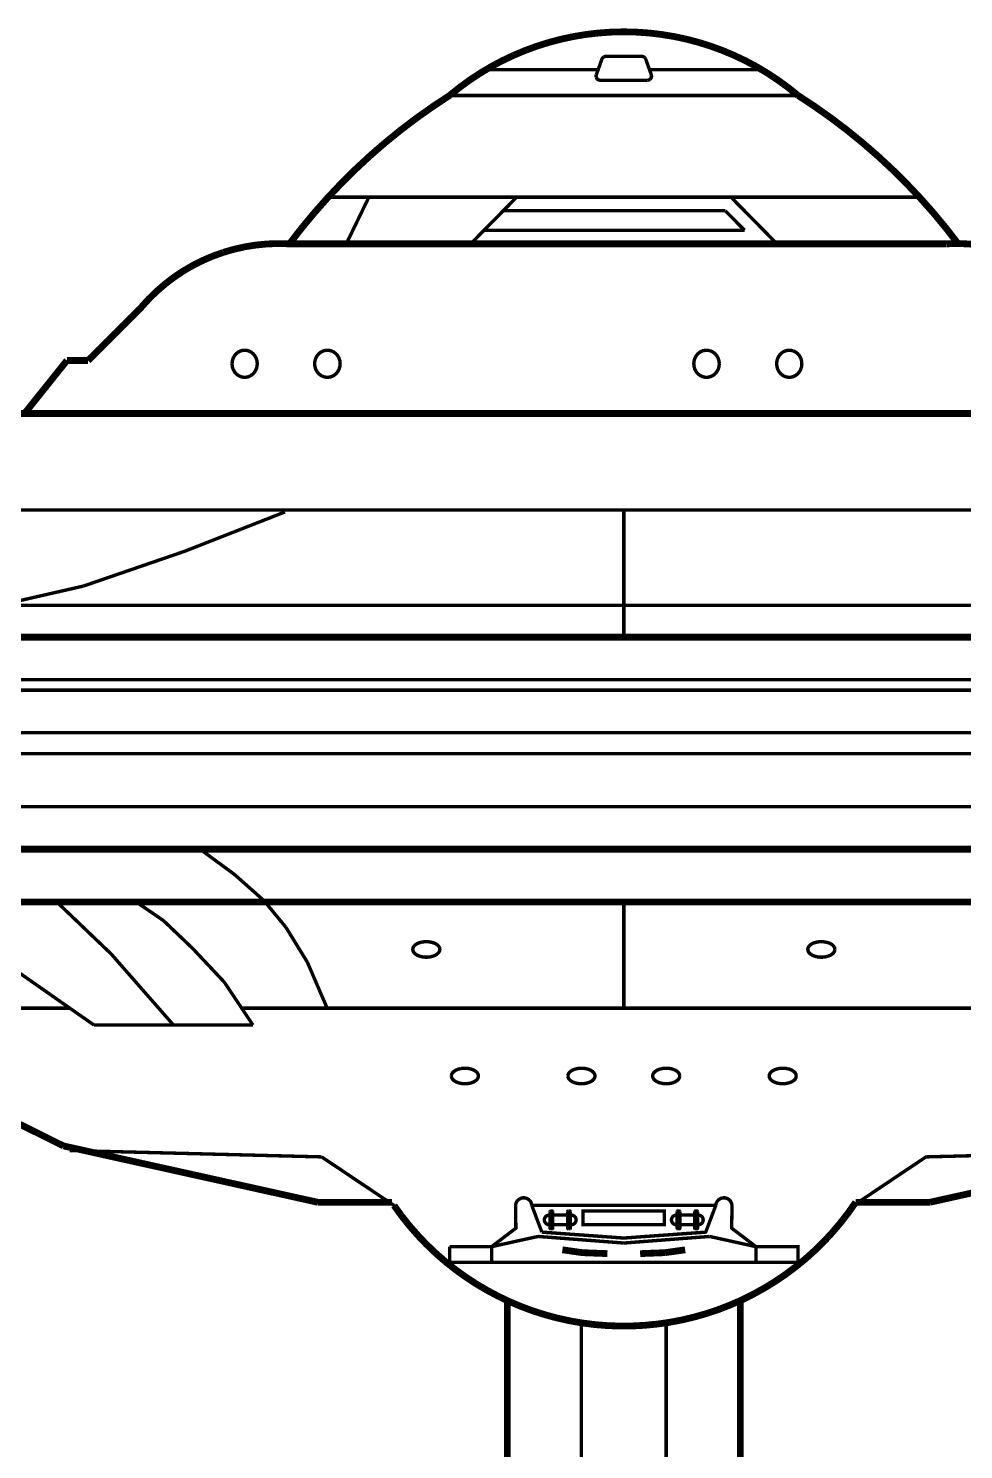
# Model space of a CAD drawing. Extents: x 0.8 to 42.3, y -0.1 to 32.5.
# Drawn here: x 6.567 to 8.336, y 7.827 to 10.514 of the extents above; entities that cross this region are included whole.
import ezdxf

# ---------------------------------------------------------------- set-up
doc = ezdxf.new("R2010")
doc.units = 0
doc.layers.add('FRONT', color=7, linetype='CONTINUOUS')

msp = doc.modelspace()

# ---------------------------------------------------------------- linework, layer by layer
at = {"layer": 'FRONT'}
for points, const_width in [([(7.484453771313532, 10.46347025468151), (7.506470051313533, 10.47269502468151), (7.528909721313532, 10.48089339468151), (7.551695801313533, 10.48802687468151), (7.574789801313532, 10.49409546468151), (7.598140401313533, 10.49907350468151), (7.621709111313533, 10.50296099468151), (7.645418951313534, 10.50574510468151), (7.669244261313533, 10.50741300468151), (7.693120891313531, 10.50797752468151), (7.716997521313532, 10.50741300468151), (7.740810001313533, 10.50574510468151), (7.764532671313532, 10.50296099468151), (7.788088551313532, 10.49907350468151), (7.811451981313532, 10.49409546468151), (7.834545981313532, 10.48802687468151), (7.857332061313533, 10.48089339468151), (7.879758901313533, 10.47269502468151), (7.901788011313533, 10.46347025468151), (7.923355241313531, 10.45321908468151), (7.944422101313533, 10.44196717468151), (7.964937271313532, 10.42975301468151), (7.984862261313533, 10.41658943468151), (8.004145751313533, 10.40251492468151), (8.022762081313532, 10.38755514468151)], 0.01283), ([(7.484453771313532, 10.46347025468151), (7.462886541313531, 10.45321908468151), (7.441819681313532, 10.44196717468151), (7.421304511313533, 10.42975301468151), (7.401379521313532, 10.41658943468151), (7.382083201313533, 10.40251492468151), (7.363466871313533, 10.38755514468151)], 0.01283), ([(7.651654331313532, 10.45632394468151), (7.641108071313532, 10.42671230468151)], 0.006415), ([(7.655836911313532, 10.46080161468151), (7.654900321313532, 10.46032690468151), (7.654053541313532, 10.45972389468151), (7.653283741313532, 10.45900541468151), (7.652616581313532, 10.45818429468151), (7.652077721313532, 10.45728619468151), (7.651654331313532, 10.45632394468151)], 0.006415), ([(7.655836911313532, 10.46080161468151), (7.656824821313533, 10.46116085468151), (7.657851221313532, 10.46136613468151), (7.658903281313532, 10.46144311468151)], 0.006415), ([(7.727338501313533, 10.46144311468151), (7.658903281313532, 10.46144311468151)], 0.006415), ([(7.732958041313532, 10.45900541468151), (7.732188241313531, 10.45972389468151), (7.731328631313532, 10.46032690468151), (7.730404871313532, 10.46080161468151), (7.729404131313532, 10.46116085468151), (7.728377731313532, 10.46136613468151), (7.727338501313533, 10.46144311468151)], 0.006415), ([(7.732958041313532, 10.45900541468151), (7.733625201313533, 10.45818429468151), (7.734164061313533, 10.45728619468151), (7.734587451313533, 10.45632394468151)], 0.006415), ([(7.745133711313533, 10.42671230468151), (7.734587451313533, 10.45632394468151)], 0.006415), ([(7.644508021313533, 10.43627065468151), (7.431966241313531, 10.43627065468151)], 0.006415), ([(7.640992601313533, 10.42188822468151), (7.640684681313532, 10.42349197468151), (7.640723171313532, 10.42512138468151), (7.641108071313532, 10.42671230468151)], 0.006415), ([(7.741733761313533, 10.43627065468151), (7.954275541313531, 10.43627065468151)], 0.006415), ([(7.742465071313533, 10.41794941468151), (7.743671091313531, 10.41905279468151), (7.744607681313532, 10.42038711468151), (7.745249181313532, 10.42188822468151), (7.745557101313533, 10.42349197468151), (7.745518611313533, 10.42512138468151), (7.745133711313533, 10.42671230468151)], 0.006415), ([(7.640992601313533, 10.42188822468151), (7.641634101313533, 10.42038711468151), (7.642570691313532, 10.41905279468151), (7.643776711313533, 10.41794941468151), (7.645188011313533, 10.41711546468151), (7.646727611313533, 10.41660226468151), (7.648357021313533, 10.41643547468151)], 0.006415), ([(7.648357021313533, 10.41643547468151), (7.737884761313532, 10.41643547468151)], 0.006415), ([(7.742465071313533, 10.41794941468151), (7.741053771313532, 10.41711546468151), (7.739501341313531, 10.41660226468151), (7.737884761313532, 10.41643547468151)], 0.006415), ([(7.060512081313532, 10.10696304468151), (7.083631741313532, 10.13679279468151), (7.107713651313532, 10.16585274468151), (7.132744981313532, 10.19410440468151), (7.158687241313533, 10.22152211468151), (7.185527601313531, 10.24806738468151), (7.213214741313532, 10.27371455468151), (7.241735831313532, 10.29843796468151), (7.271052381313531, 10.32219912468151), (7.301138731313532, 10.34499803468151), (7.331956391313531, 10.36678337468151), (7.363479701313533, 10.38755514468151)], 0.01283), ([(7.363466871313533, 10.38755514468151), (8.022762081313532, 10.38755514468151)], 0.006415), ([(8.325716871313533, 10.10696304468151), (8.302610041313532, 10.13679279468151), (8.278515301313533, 10.16585274468151), (8.253496801313533, 10.19410440468151), (8.227554541313532, 10.22152211468151), (8.200714181313533, 10.24806738468151), (8.173027041313533, 10.27371455468151), (8.144505951313533, 10.29843796468151), (8.115189401313533, 10.32219912468151), (8.085103051313533, 10.34499803468151), (8.054285391313533, 10.36678337468151), (8.022762081313532, 10.38755514468151)], 0.01283), ([(8.252457571313533, 10.19523344468151), (7.133771381313533, 10.19523344468151)], 0.006415), ([(7.210777041313532, 10.19523344468151), (7.167988991313532, 10.10696304468151)], 0.006415), ([(7.490355571313532, 10.19523344468151), (7.403329681313532, 10.10696304468151)], 0.006415), ([(7.895873381313531, 10.19523344468151), (7.982912101313533, 10.10696304468151)], 0.006415), ([(7.885134671313532, 10.16957344468151), (7.465054811313533, 10.16957344468151)], 0.006415), ([(7.885134671313532, 10.16957344468151), (7.921571871313532, 10.13262304468151)], 0.006415), ([(7.921571871313532, 10.13262304468151), (7.428630441313531, 10.13262304468151)], 0.006415), ([(6.935624861313532, 10.09092554468151), (6.955896261313533, 10.09680168468151), (6.976488411313533, 10.10140765468151), (6.997324331313532, 10.10473062468151), (7.018327041313533, 10.10677059468151), (7.039419561313533, 10.10751473468151), (7.060512081313532, 10.10696304468151)], 0.01283), ([(7.060512081313532, 10.10696304468151), (8.303636441313532, 10.10696304468151)], 0.01283), ([(8.428536491313531, 10.09092554468151), (8.408265091313533, 10.09680168468151), (8.387672941313532, 10.10140765468151), (8.366824191313532, 10.10473062468151), (8.345821481313532, 10.10677059468151), (8.324741791313532, 10.10751473468151), (8.303636441313532, 10.10696304468151)], 0.01283), ([(6.935624861313532, 10.09092554468151), (6.915751191313533, 10.08383055468151), (6.896365061313533, 10.07551671468151), (6.877517791313533, 10.06602251468151), (6.859286361313532, 10.05538644468151), (6.841760581313531, 10.04364699468151), (6.824978941313532, 10.03084265468151), (6.809018421313532, 10.01703757468151), (6.793943171313532, 10.00228307468151), (6.779791681313533, 9.986617644681512), (6.679589381313532, 9.886415344681513)], 0.01283), ([(6.559372281313532, 9.786213044681514), (6.639559781313532, 9.886415344681513)], 0.01283), ([(6.639559781313532, 9.886415344681513), (6.679589381313532, 9.886415344681513)], 0.01283), ([(6.951867641313533, 9.880167134681512), (6.952393671313532, 9.885504414681511), (6.953933271313532, 9.890610754681513), (6.956435121313532, 9.895255214681512), (6.959770921313531, 9.899232514681511), (6.963812371313532, 9.902388694681513), (6.968367021313532, 9.904569794681512), (6.973242421313532, 9.905686004681513), (6.978233291313532, 9.905686004681513), (6.983121521313532, 9.904569794681512), (6.987676171313531, 9.902388694681513), (6.991717621313533, 9.899232514681511), (6.995053421313532, 9.895255214681512), (6.997542441313532, 9.890610754681513), (6.999082041313532, 9.885504414681511), (6.999608071313533, 9.880167134681512), (6.999082041313532, 9.874829854681511), (6.997542441313532, 9.869736344681513), (6.995053421313532, 9.865091884681512), (6.991717621313533, 9.861101754681512), (6.987676171313531, 9.857945574681512), (6.983121521313532, 9.85576447468151), (6.978233291313532, 9.854648264681511), (6.973242421313532, 9.854648264681511), (6.968367021313532, 9.85576447468151), (6.963812371313532, 9.857945574681512), (6.959770921313531, 9.861101754681512), (6.956435121313532, 9.865091884681512), (6.953933271313532, 9.869736344681513), (6.952393671313532, 9.874829854681511), (6.951880471313532, 9.880167134681512)], 0.006415), ([(7.108124211313533, 9.880167134681512), (7.108650241313533, 9.885504414681511), (7.110215501313532, 9.890610754681513), (7.112730181313533, 9.895255214681512), (7.116117301313532, 9.899232514681511), (7.120197241313532, 9.902388694681513), (7.124803211313532, 9.904569794681512), (7.129742761313532, 9.905686004681513), (7.134797781313532, 9.905686004681513), (7.139737331313532, 9.904569794681512), (7.144343301313532, 9.902388694681513), (7.148423241313532, 9.899232514681511), (7.151797531313532, 9.895255214681512), (7.154325041313533, 9.890610754681513), (7.155890301313532, 9.885504414681511), (7.156416331313532, 9.880167134681512), (7.155890301313532, 9.874829854681511), (7.154325041313533, 9.869736344681513), (7.151797531313532, 9.865091884681512), (7.148423241313532, 9.861101754681512), (7.144343301313532, 9.857945574681512), (7.139737331313532, 9.85576447468151), (7.134797781313532, 9.854648264681511), (7.129742761313532, 9.854648264681511), (7.124803211313532, 9.85576447468151), (7.120197241313532, 9.857945574681512), (7.116117301313532, 9.861101754681512), (7.112730181313533, 9.865091884681512), (7.110215501313532, 9.869736344681513), (7.108650241313533, 9.874829854681511), (7.108124211313533, 9.880167134681512)], 0.006415), ([(7.857062631313532, 9.904569794681512), (7.852123081313532, 9.905686004681513), (7.847080891313532, 9.905686004681513), (7.842141341313531, 9.904569794681512), (7.837535371313531, 9.902388694681513), (7.833442601313533, 9.899232514681511), (7.830068311313533, 9.895255214681512), (7.827540801313533, 9.890610754681513), (7.825988371313532, 9.885504414681511), (7.825462341313532, 9.880167134681512), (7.825988371313532, 9.874829854681511), (7.827540801313533, 9.869736344681513), (7.830068311313533, 9.865091884681512), (7.833442601313533, 9.861101754681512), (7.837535371313531, 9.857945574681512), (7.842141341313531, 9.85576447468151), (7.847080891313532, 9.854648264681511), (7.852123081313532, 9.854648264681511), (7.857062631313532, 9.85576447468151), (7.861681431313532, 9.857945574681512), (7.865761371313532, 9.861101754681512), (7.869135661313533, 9.865091884681512), (7.871663171313532, 9.869736344681513), (7.873228431313532, 9.874829854681511), (7.873754461313533, 9.880167134681512)], 0.006415), ([(7.857062631313532, 9.904569794681512), (7.861681431313532, 9.902388694681513), (7.865761371313532, 9.899232514681511), (7.869135661313533, 9.895255214681512), (7.871663171313532, 9.890610754681513), (7.873228431313532, 9.885504414681511), (7.873754461313533, 9.880167134681512)], 0.006415), ([(8.013511651313532, 9.904569794681512), (8.008623421313532, 9.905686004681513), (8.003632551313533, 9.905686004681513), (7.998757151313533, 9.904569794681512), (7.994189671313533, 9.902388694681513), (7.990161051313533, 9.899232514681511), (7.986825251313534, 9.895255214681512), (7.984323401313533, 9.890610754681513), (7.982783801313534, 9.885504414681511), (7.982257771313531, 9.880167134681512), (7.982783801313534, 9.874829854681511), (7.984323401313533, 9.869736344681513), (7.986825251313534, 9.865091884681512), (7.990161051313533, 9.861101754681512), (7.994189671313533, 9.857945574681512), (7.998757151313533, 9.85576447468151), (8.003632551313533, 9.854648264681511), (8.008623421313532, 9.854648264681511), (8.013498821313533, 9.85576447468151), (8.018066301313533, 9.857945574681512), (8.022094921313533, 9.861101754681512), (8.025443551313534, 9.865091884681512), (8.027932571313533, 9.869736344681513), (8.029472171313532, 9.874829854681511), (8.029998201313534, 9.880167134681512)], 0.006415), ([(8.013511651313532, 9.904569794681512), (8.018066301313533, 9.902388694681513), (8.022094921313533, 9.899232514681511), (8.025443551313534, 9.895255214681512), (8.027932571313533, 9.890610754681513), (8.029472171313532, 9.885504414681511), (8.029998201313534, 9.880167134681512)], 0.006415), ([(9.832844141313533, 9.603616484681512), (8.87591859131353, 9.786213044681514), (6.510323191313532, 9.786213044681514)], 0.01283), ([(5.553384811313532, 9.603603654681512), (9.832844141313533, 9.603603654681512)], 0.006415), ([(6.670582721313532, 9.459715204681512), (6.862622161313533, 9.525674234681512), (7.052172581313533, 9.599985594681513)], 0.006415), ([(7.693120891313531, 9.363041154681511), (7.693120891313531, 9.603603654681512)], 0.006415), ([(6.458502821313532, 9.411281954681513), (6.670582721313532, 9.459702374681513)], 0.006415), ([(4.243878031313531, 9.423213854681512), (11.06107287131353, 9.423213854681512)], 0.006415), ([(11.14236375131353, 9.423213854681512), (4.325156081313531, 9.423213854681512)], 0.006415), ([(13.09446108131353, 9.363041154681511), (2.291780701313531, 9.363041154681511)], 0.01283), ([(2.221446641313531, 9.28285365468151), (13.16479514131353, 9.28285365468151)], 0.006415), ([(2.226463171313532, 9.262838854681512), (13.15979144131353, 9.262838854681512)], 0.006415), ([(13.13972532131353, 9.18265135468151), (2.246516461313532, 9.18265135468151)], 0.006415), ([(13.12971792131353, 9.142621754681512), (2.256523861313532, 9.142621754681512)], 0.006415), ([(13.10464810131353, 9.04241945468151), (2.281593681313532, 9.04241945468151)], 0.006415), ([(2.426854941313532, 8.962231954681512), (12.95938684131353, 8.962231954681512)], 0.01283), ([(10.45634365131353, 8.962231954681512), (4.929885301313532, 8.962231954681512)], 0.01283), ([(6.690777141313533, 8.62942175468151), (6.521934341313532, 8.74740643468151), (6.277574161313533, 8.880350894681513), (6.089370891313532, 8.962231954681512)], 0.006415), ([(7.053699351313532, 8.814507334681512), (7.011924871313532, 8.865147344681512), (6.956217011313533, 8.91453001468151), (6.891245891313532, 8.962231954681512)], 0.006415), ([(5.402260241313532, 8.862042484681512), (9.983981541313533, 8.862042484681512)], 0.01283), ([(5.432513381313532, 8.854241844681512), (5.515305371313532, 8.832084434681512), (5.597776611313532, 8.808759494681514), (5.679914271313532, 8.784254194681512), (5.761692691313532, 8.758581364681511), (5.843086211313533, 8.731753834681513), (5.924094831313532, 8.703771604681513), (6.004705721313532, 8.674634674681512), (6.084880391313532, 8.644355874681512), (6.164618841313532, 8.612935204681513), (6.243908241313532, 8.580385494681511), (6.322722931313532, 8.546706744681511), (6.401050081313532, 8.511911784681512), (6.478876861313533, 8.476013444681513), (6.556177611313532, 8.438998894681513), (6.632939501313532, 8.400893794681512)], 0.01283), ([(6.620609871313533, 8.862042484681512), (6.723249871313533, 8.763867324681511), (6.841131911313532, 8.62942175468151)], 0.006415), ([(6.822002381313532, 8.827170544681511), (6.770964641313533, 8.862042484681512)], 0.006415), ([(7.693120891313531, 8.862042484681512), (7.693120891313531, 8.661496754681512)], 0.006415), ([(6.877710241313532, 8.773990194681513), (6.822002381313532, 8.827170544681511)], 0.006415), ([(7.053699351313532, 8.814507334681512), (7.094216491313532, 8.748676604681512)], 0.006415), ([(7.293761481313532, 8.772566064681511), (7.294326001313534, 8.775632434681512), (7.295981071313533, 8.778557674681512), (7.298662541313531, 8.781226314681511), (7.302254941313532, 8.783510054681512), (7.306591481313532, 8.785319084681513), (7.311492541313532, 8.786563594681512), (7.316740011313533, 8.787205094681513), (7.322102951313532, 8.787205094681513), (7.327350421313532, 8.786563594681512), (7.332251481313532, 8.785319084681513), (7.336600851313533, 8.783510054681512), (7.340180421313532, 8.781226314681511), (7.342861891313532, 8.778557674681512), (7.344529791313531, 8.775632434681512), (7.345081481313532, 8.772566064681511), (7.344529791313531, 8.769512524681513), (7.342861891313532, 8.766587284681512), (7.340180421313532, 8.763918644681512), (7.336600851313533, 8.761634904681511), (7.332251481313532, 8.759825874681512), (7.327350421313532, 8.758568534681512), (7.322102951313532, 8.75793986468151), (7.316740011313533, 8.75793986468151), (7.311492541313532, 8.758568534681512), (7.306591481313532, 8.759825874681512), (7.302254941313532, 8.761634904681511), (7.298662541313531, 8.763918644681512), (7.295981071313533, 8.766587284681512), (7.294326001313534, 8.769512524681513), (7.293761481313532, 8.772566064681511)], 0.006415), ([(8.074736411313532, 8.786563594681512), (8.069488941313532, 8.787205094681513), (8.064126001313534, 8.787205094681513), (8.058878531313534, 8.786563594681512), (8.05397747131353, 8.785319084681513), (8.049640931313533, 8.783510054681512), (8.046048531313533, 8.781226314681511), (8.043367061313534, 8.778557674681512), (8.041711991313532, 8.775632434681512), (8.041147471313533, 8.772566064681511), (8.041711991313532, 8.769512524681513), (8.043367061313534, 8.766587284681512), (8.046048531313533, 8.763918644681512), (8.049640931313533, 8.761634904681511), (8.05397747131353, 8.759825874681512), (8.058878531313534, 8.758568534681512), (8.064126001313534, 8.75793986468151), (8.069488941313532, 8.75793986468151), (8.074736411313532, 8.758568534681512), (8.079637471313532, 8.759825874681512), (8.083986841313532, 8.761634904681511), (8.087566411313533, 8.763918644681512), (8.090247881313532, 8.766587284681512), (8.091915781313531, 8.769512524681513), (8.092467471313533, 8.772566064681511)], 0.006415), ([(8.074736411313532, 8.786563594681512), (8.079637471313532, 8.785319084681513), (8.083986841313532, 8.783510054681512), (8.087566411313533, 8.781226314681511), (8.090247881313532, 8.778557674681512), (8.091915781313531, 8.775632434681512), (8.092467471313533, 8.772566064681511)], 0.006415), ([(6.937215781313533, 8.710686974681511), (6.877710241313532, 8.773990194681513)], 0.006415), ([(7.131808391313533, 8.661496754681512), (7.094216491313532, 8.748676604681512)], 0.006415), ([(6.991473851313531, 8.62942175468151), (6.937215781313533, 8.710686974681511)], 0.006415), ([(6.645859311313532, 8.661496754681512), (6.039949731313532, 8.661496754681512)], 0.006415), ([(8.415295931313533, 8.661496754681512), (6.970060581313532, 8.661496754681512)], 0.006415), ([(6.690777141313533, 8.62942175468151), (6.991473851313531, 8.62942175468151)], 0.006415), ([(7.384482411313532, 8.547207114681513), (7.389729881313532, 8.547835784681512), (7.395092821313532, 8.547835784681512), (7.400340291313531, 8.547207114681513), (7.405241351313533, 8.545949774681512), (7.409577891313531, 8.544140744681513), (7.413170291313532, 8.54185700468151), (7.415851761313533, 8.539188364681511), (7.417506831313532, 8.536263124681511), (7.418071351313534, 8.533209584681511), (7.417506831313532, 8.530143214681512), (7.415851761313533, 8.527217974681513), (7.413170291313532, 8.524549334681511), (7.409577891313531, 8.522265594681512), (7.405241351313533, 8.520456564681512), (7.400340291313531, 8.519212054681512), (7.395092821313532, 8.518570554681512), (7.389729881313532, 8.518570554681512), (7.384482411313532, 8.519212054681512), (7.379581351313533, 8.520456564681512), (7.375244811313533, 8.522265594681512), (7.371652411313532, 8.524549334681511), (7.368970941313532, 8.527217974681513), (7.367315871313532, 8.530143214681512), (7.366751351313533, 8.533196754681512)], 0.006415), ([(7.384482411313532, 8.547207114681513), (7.379581351313533, 8.545949774681512), (7.375244811313533, 8.544140744681513), (7.371652411313532, 8.54185700468151), (7.368970941313532, 8.539188364681511), (7.367315871313532, 8.536263124681511), (7.366751351313533, 8.533209584681511)], 0.006415), ([(7.587273391313532, 8.533209584681511), (7.587837911313532, 8.536263124681511), (7.589492981313532, 8.539188364681511), (7.592174451313534, 8.54185700468151), (7.595766851313533, 8.544140744681513), (7.600103391313532, 8.545949774681512), (7.605004451313533, 8.547207114681513), (7.610251921313532, 8.547835784681512), (7.615614861313533, 8.547835784681512), (7.620862331313532, 8.547207114681513), (7.625763391313531, 8.545949774681512), (7.630099931313532, 8.544140744681513), (7.633692331313532, 8.54185700468151), (7.636373801313533, 8.539188364681511), (7.638028871313531, 8.536263124681511), (7.638593391313532, 8.533209584681511), (7.638028871313531, 8.530143214681512), (7.636373801313533, 8.527217974681513), (7.633692331313532, 8.524549334681511), (7.630099931313532, 8.522265594681512), (7.625763391313531, 8.520456564681512), (7.620862331313532, 8.519212054681512), (7.615614861313533, 8.518570554681512), (7.610251921313532, 8.518570554681512), (7.605004451313533, 8.519212054681512), (7.600103391313532, 8.520456564681512), (7.595766851313533, 8.522265594681512), (7.592174451313534, 8.524549334681511), (7.589492981313532, 8.527217974681513), (7.587837911313532, 8.530143214681512), (7.587273391313532, 8.533196754681512)], 0.006415), ([(7.798968391313532, 8.533209584681511), (7.798403871313532, 8.536263124681511), (7.796748801313532, 8.539188364681511), (7.794067331313532, 8.54185700468151), (7.790474931313532, 8.544140744681513), (7.786138391313532, 8.545949774681512), (7.781237331313532, 8.547207114681513), (7.775989861313532, 8.547835784681512), (7.770626921313533, 8.547835784681512), (7.765379451313533, 8.547207114681513), (7.760478391313531, 8.545949774681512), (7.756141851313533, 8.544140744681513), (7.752549451313533, 8.54185700468151), (7.749867981313532, 8.539188364681511), (7.748212911313532, 8.536263124681511), (7.747648391313532, 8.533209584681511), (7.748212911313532, 8.530143214681512), (7.749867981313532, 8.527217974681513), (7.752549451313533, 8.524549334681511), (7.756141851313533, 8.522265594681512), (7.760478391313531, 8.520456564681512), (7.765379451313533, 8.519212054681512), (7.770626921313533, 8.518570554681512), (7.775989861313532, 8.518570554681512), (7.781237331313532, 8.519212054681512), (7.786138391313532, 8.520456564681512), (7.790474931313532, 8.522265594681512), (7.794067331313532, 8.524549334681511), (7.796748801313532, 8.527217974681513), (7.798403871313532, 8.530143214681512), (7.798968391313532, 8.533196754681512)], 0.006415), ([(8.001759371313533, 8.547207114681513), (7.996511901313534, 8.547835784681512), (7.991148961313532, 8.547835784681512), (7.985901491313532, 8.547207114681513), (7.981000431313532, 8.545949774681512), (7.976663891313531, 8.544140744681513), (7.973071491313532, 8.54185700468151), (7.970390021313532, 8.539188364681511), (7.968734951313533, 8.536263124681511), (7.968170431313532, 8.533209584681511), (7.968734951313533, 8.530143214681512), (7.970390021313532, 8.527217974681513), (7.973071491313532, 8.524549334681511), (7.976663891313531, 8.522265594681512), (7.981000431313532, 8.520456564681512), (7.985901491313532, 8.519212054681512), (7.991148961313532, 8.518570554681512), (7.996511901313534, 8.518570554681512), (8.001759371313533, 8.519212054681512), (8.006660431313533, 8.520456564681512), (8.010996971313533, 8.522265594681512), (8.014589371313534, 8.524549334681511), (8.017270841313533, 8.527217974681513), (8.018925911313532, 8.530143214681512), (8.019490431313532, 8.533196754681512)], 0.006415), ([(8.001759371313533, 8.547207114681513), (8.006660431313533, 8.545949774681512), (8.010996971313533, 8.544140744681513), (8.014589371313534, 8.54185700468151), (8.017270841313533, 8.539188364681511), (8.018925911313532, 8.536263124681511), (8.019490431313532, 8.533209584681511)], 0.006415), ([(7.114090161313532, 8.294314984681511), (6.632965161313532, 8.400919454681512)], 0.01283), ([(7.121403261313532, 8.380173344681513), (6.644666121313532, 8.392246374681513)], 0.006415), ([(8.127903931313533, 8.288387524681513), (8.264825691313531, 8.380173344681513), (8.741575661313531, 8.392246374681513)], 0.006415), ([(8.272151621313533, 8.294314984681511), (8.753276621313532, 8.400919454681512)], 0.01283), ([(7.258325021313532, 8.288387524681513), (7.121403261313532, 8.380173344681513)], 0.006415), ([(7.488251451313533, 8.288387524681513), (7.489085401313533, 8.292518784681512), (7.490997071313533, 8.296265144681513), (7.493870991313532, 8.299357174681512), (7.497463391313532, 8.301551104681511), (7.501517671313532, 8.302692974681513), (7.505725911313532, 8.302692974681513), (7.509780191313532, 8.301551104681511), (7.513372591313531, 8.299357174681512), (7.516233681313532, 8.296265144681513), (7.518158181313532, 8.292518784681512), (7.518979301313533, 8.288387524681513)], 0.006415), ([(7.880361911313533, 8.302692974681513), (7.876307631313531, 8.301551104681511), (7.872715231313532, 8.299357174681512), (7.869854141313532, 8.296265144681513), (7.867929641313532, 8.292518784681512), (7.867108521313532, 8.288387524681513)], 0.006415), ([(7.880361911313533, 8.302692974681513), (7.884570151313533, 8.302692974681513), (7.888624431313531, 8.301551104681511), (7.892229661313533, 8.299357174681512), (7.895090751313532, 8.296265144681513), (7.897002421313533, 8.292518784681512), (7.897836371313532, 8.288387524681513)], 0.006415), ([(7.254450361313532, 8.294314984681511), (7.114090161313532, 8.294314984681511)], 0.01283), ([(7.354768131313532, 8.182719644681512), (7.336754811313533, 8.198449224681513), (7.319472801313533, 8.214974264681512), (7.302960591313532, 8.232269104681512), (7.287243841313531, 8.25029525468151), (7.272348211313532, 8.269014224681513), (7.258325021313532, 8.288387524681513)], 0.01283), ([(7.354768131313532, 8.182719644681512), (7.373487101313532, 8.167811184681511), (7.392847571313533, 8.15377516468151), (7.412823881313531, 8.140637244681512), (7.433377541313531, 8.128410254681512), (7.454457231313531, 8.117119854681512), (7.476037291313532, 8.106804534681512), (7.498053571313532, 8.09747712468151), (7.520480411313533, 8.089150454681512), (7.543253661313532, 8.081850184681512), (7.566334831313532, 8.075589144681512), (7.589672601313534, 8.070380164681513), (7.613228481313532, 8.066223244681511), (7.636938321313532, 8.063156874681512), (7.660776461313533, 8.061155394681512), (7.684665921313532, 8.060231634681513), (7.708581041313532, 8.060385594681511), (7.732470501313534, 8.061642934681512), (7.756270151313533, 8.06396516468151), (7.779941501313533, 8.067365114681511), (7.803433231313531, 8.071829954681512), (7.826706851313533, 8.077359684681511), (7.849698211313533, 8.083928644681512), (7.872368821313533, 8.091536834681513), (7.894667361313533, 8.100171424681513), (7.916568171313533, 8.109793924681512), (7.937994271313533, 8.120404334681512), (7.958920001313533, 8.131976994681512), (7.979306871313532, 8.144486244681511), (7.999103561313532, 8.157893594681513), (8.018284411313534, 8.172186214681512), (8.036785271313533, 8.187338444681512), (8.054580481313533, 8.203311794681511), (8.071644381313533, 8.220080604681511), (8.087925651313533, 8.237593554681512), (8.103385801313534, 8.25582498468151), (8.11802483131353, 8.274749234681511), (8.131778591313532, 8.294314984681511)], 0.01283), ([(7.488251451313533, 8.288387524681513), (7.488905781313532, 8.245355704681511), (7.442961551313533, 8.210368294681512)], 0.006415), ([(7.538057511313534, 8.23785015468151), (7.518979301313533, 8.288387524681513)], 0.006415), ([(7.867095691313531, 8.288387524681513), (7.518979301313533, 8.288387524681513)], 0.006415), ([(7.538057511313534, 8.23785015468151), (7.693043911313532, 8.226675224681513), (7.848030311313532, 8.23785015468151), (7.867095691313531, 8.288387524681513)], 0.006415), ([(7.554056521313532, 8.27764881468151), (7.553928221313531, 8.277559004681512), (7.553799921313532, 8.277443534681511), (7.553710111313533, 8.277302404681512), (7.553633131313532, 8.277148444681513), (7.553594641313532, 8.276981654681512), (7.553581811313533, 8.276814864681512)], 0.006415), ([(7.553581811313533, 8.276814864681512), (7.553581811313533, 8.245214574681512)], 0.006415), ([(7.554056521313532, 8.27764881468151), (7.554210481313531, 8.27772579468151), (7.554377271313532, 8.277764284681512), (7.554544061313532, 8.277777114681513)], 0.006415), ([(7.557751561313533, 8.277777114681513), (7.554544061313532, 8.277777114681513)], 0.006415), ([(7.558585511313533, 8.277302404681512), (7.558482871313533, 8.277443534681511), (7.558367401313534, 8.277559004681512), (7.558226271313532, 8.27764881468151), (7.558072311313532, 8.27772579468151), (7.557918351313533, 8.277764284681512), (7.557751561313533, 8.277777114681513)], 0.006415), ([(7.558585511313533, 8.277302404681512), (7.558649661313533, 8.277148444681513), (7.558700981313532, 8.276981654681512), (7.558713811313533, 8.276814864681512)], 0.006415), ([(7.558713811313533, 8.245214574681512), (7.558713811313533, 8.276814864681512)], 0.006415), ([(7.587414521313532, 8.27764881468151), (7.587286221313533, 8.277559004681512), (7.587157921313532, 8.277443534681511), (7.587068111313533, 8.277302404681512), (7.586991131313532, 8.277148444681513), (7.586952641313532, 8.276981654681512), (7.586939811313532, 8.276814864681512)], 0.006415), ([(7.586939811313532, 8.276814864681512), (7.586939811313532, 8.245214574681512)], 0.006415), ([(7.587414521313532, 8.27764881468151), (7.587568481313532, 8.27772579468151), (7.587735271313532, 8.277764284681512), (7.587902061313532, 8.277777114681513)], 0.006415), ([(7.587902061313532, 8.277777114681513), (7.591109561313532, 8.277777114681513)], 0.006415), ([(7.591943511313533, 8.277302404681512), (7.591840871313532, 8.277443534681511), (7.591725401313533, 8.277559004681512), (7.591584271313531, 8.27764881468151), (7.591430311313533, 8.27772579468151), (7.591276351313533, 8.277764284681512), (7.591109561313532, 8.277777114681513)], 0.006415), ([(7.591943511313533, 8.277302404681512), (7.592007661313533, 8.277148444681513), (7.592058981313532, 8.276981654681512), (7.592071811313533, 8.276814864681512)], 0.006415), ([(7.592071811313533, 8.245214574681512), (7.592071811313533, 8.276814864681512)], 0.006415), ([(7.616063911313532, 8.27784126468151), (7.616063911313532, 8.25218126468151), (7.770023911313533, 8.25218126468151), (7.770023911313533, 8.27784126468151), (7.616063911313532, 8.27784126468151)], 0.006415), ([(7.616063911313532, 8.27784126468151), (7.770023911313533, 8.27784126468151)], 0.006415), ([(7.770023911313533, 8.25218126468151), (7.770023911313533, 8.27784126468151)], 0.006415), ([(7.794144311313532, 8.277302404681512), (7.794080161313533, 8.277148444681513), (7.794028841313531, 8.276981654681512), (7.794016011313533, 8.276814864681512)], 0.006415), ([(7.794016011313533, 8.245214574681512), (7.794016011313533, 8.276814864681512)], 0.006415), ([(7.794144311313532, 8.277302404681512), (7.794246951313533, 8.277443534681511), (7.794362421313532, 8.277559004681512), (7.794503551313534, 8.27764881468151), (7.794657511313532, 8.27772579468151), (7.794811471313532, 8.277764284681512), (7.794978261313533, 8.277777114681513)], 0.006415), ([(7.798185761313533, 8.277777114681513), (7.794978261313533, 8.277777114681513)], 0.006415), ([(7.798673301313533, 8.27764881468151), (7.798519341313532, 8.27772579468151), (7.798352551313533, 8.277764284681512), (7.798185761313533, 8.277777114681513)], 0.006415), ([(7.798673301313533, 8.27764881468151), (7.798801601313533, 8.277559004681512), (7.798929901313534, 8.277443534681511), (7.799019711313532, 8.277302404681512), (7.799096691313532, 8.277148444681513), (7.799135181313531, 8.276981654681512), (7.799148011313533, 8.276814864681512)], 0.006415), ([(7.799148011313533, 8.276814864681512), (7.799148011313533, 8.245214574681512)], 0.006415), ([(7.827502311313532, 8.277302404681512), (7.827438161313533, 8.277148444681513), (7.827386841313532, 8.276981654681512), (7.827374011313533, 8.276814864681512)], 0.006415), ([(7.827374011313533, 8.245214574681512), (7.827374011313533, 8.276814864681512)], 0.006415), ([(7.827502311313532, 8.277302404681512), (7.827604951313532, 8.277443534681511), (7.827720421313531, 8.277559004681512), (7.827861551313533, 8.27764881468151), (7.828015511313533, 8.27772579468151), (7.828169471313532, 8.277764284681512), (7.828336261313532, 8.277777114681513)], 0.006415), ([(7.828336261313532, 8.277777114681513), (7.831543761313533, 8.277777114681513)], 0.006415), ([(7.832031301313533, 8.27764881468151), (7.831877341313532, 8.27772579468151), (7.831710551313533, 8.277764284681512), (7.831543761313533, 8.277777114681513)], 0.006415), ([(7.832031301313533, 8.27764881468151), (7.832159601313533, 8.277559004681512), (7.832287901313534, 8.277443534681511), (7.832377711313532, 8.277302404681512), (7.832454691313532, 8.277148444681513), (7.832493181313532, 8.276981654681512), (7.832506011313533, 8.276814864681512)], 0.006415), ([(7.832506011313533, 8.276814864681512), (7.832506011313533, 8.245214574681512)], 0.006415), ([(7.848030311313532, 8.23785015468151), (7.867095691313531, 8.288387524681513)], 0.006415), ([(7.897836371313532, 8.288387524681513), (7.897182041313531, 8.245355704681511), (7.943126271313532, 8.210368294681512)], 0.006415), ([(8.272151621313533, 8.294314984681511), (8.131791421313533, 8.294314984681511)], 0.01283), ([(7.551811271313532, 8.270079114681511), (7.549463381313532, 8.269771194681512), (7.547282281313531, 8.268873094681513), (7.545409101313532, 8.267423304681511), (7.543959311313533, 8.265550124681512), (7.543061211313533, 8.263369024681513), (7.542753291313532, 8.261021134681512), (7.543061211313533, 8.258673244681512), (7.543959311313533, 8.256479314681512), (7.545409101313532, 8.254606134681511), (7.547282281313531, 8.253169174681512), (7.549463381313532, 8.252258244681514), (7.551811271313532, 8.251950324681513)], 0.006415), ([(7.551811271313532, 8.270079114681511), (7.553581811313533, 8.270079114681511)], 0.006415), ([(7.553581811313533, 8.251950324681513), (7.551811271313532, 8.251950324681513)], 0.006415), ([(7.558713811313533, 8.270079114681511), (7.586939811313532, 8.270079114681511)], 0.006415), ([(7.586939811313532, 8.251950324681513), (7.558713811313533, 8.251950324681513)], 0.006415), ([(7.592071811313533, 8.270079114681511), (7.593829521313532, 8.270079114681511)], 0.006415), ([(7.593829521313532, 8.251950324681513), (7.592071811313533, 8.251950324681513)], 0.006415), ([(7.593829521313532, 8.270079114681511), (7.596177411313532, 8.269771194681512), (7.598371341313531, 8.268873094681513), (7.600244521313532, 8.267423304681511), (7.601681481313533, 8.265550124681512), (7.602592411313533, 8.263369024681513), (7.602900331313532, 8.261021134681512), (7.602592411313533, 8.258673244681512), (7.601681481313533, 8.256479314681512), (7.600244521313532, 8.254606134681511), (7.598371341313531, 8.253169174681512), (7.596177411313532, 8.252258244681514), (7.593829521313532, 8.251950324681513)], 0.006415), ([(7.770023911313533, 8.25218126468151), (7.616063911313532, 8.25218126468151)], 0.006415), ([(7.792258301313533, 8.270079114681511), (7.789910411313533, 8.269771194681512), (7.787716481313532, 8.268873094681513), (7.785843301313534, 8.267423304681511), (7.784406341313531, 8.265550124681512), (7.783495411313532, 8.263369024681513), (7.783187491313531, 8.261021134681512), (7.783495411313532, 8.258673244681512), (7.784406341313531, 8.256479314681512), (7.785843301313534, 8.254606134681511), (7.787716481313532, 8.253169174681512), (7.789910411313533, 8.252258244681514), (7.792258301313533, 8.251950324681513)], 0.006415), ([(7.794016011313533, 8.270079114681511), (7.792258301313533, 8.270079114681511)], 0.006415), ([(7.792258301313533, 8.251950324681513), (7.794016011313533, 8.251950324681513)], 0.006415), ([(7.827374011313533, 8.270079114681511), (7.799148011313533, 8.270079114681511)], 0.006415), ([(7.799148011313533, 8.251950324681513), (7.827374011313533, 8.251950324681513)], 0.006415), ([(7.834276551313533, 8.270079114681511), (7.832506011313533, 8.270079114681511)], 0.006415), ([(7.832506011313533, 8.251950324681513), (7.834276551313533, 8.251950324681513)], 0.006415), ([(7.834276551313533, 8.270079114681511), (7.836624441313532, 8.269771194681512), (7.838805541313531, 8.268873094681513), (7.840678721313532, 8.267423304681511), (7.842128511313532, 8.265550124681512), (7.843026611313533, 8.263369024681513), (7.843334531313532, 8.261021134681512), (7.843026611313533, 8.258673244681512), (7.842128511313532, 8.256479314681512), (7.840678721313532, 8.254606134681511), (7.838805541313531, 8.253169174681512), (7.836624441313532, 8.252258244681514), (7.834276551313533, 8.251950324681513)], 0.006415), ([(7.530847051313533, 8.229715934681511), (7.442961551313533, 8.210368294681512)], 0.006415), ([(7.693043911313532, 8.217232344681513), (7.530847051313533, 8.229715934681511)], 0.006415), ([(7.554544061313532, 8.244252324681511), (7.554377271313532, 8.244265154681512), (7.554210481313531, 8.244316474681511), (7.554056521313532, 8.244380624681511), (7.553928221313531, 8.244483264681511), (7.553799921313532, 8.24459873468151), (7.553710111313533, 8.244739864681511), (7.553633131313532, 8.244893824681512), (7.553594641313532, 8.245047784681512), (7.553581811313533, 8.245214574681512)], 0.006415), ([(7.554544061313532, 8.244252324681511), (7.557751561313533, 8.244252324681511)], 0.006415), ([(7.558226271313532, 8.244380624681511), (7.558072311313532, 8.244316474681511), (7.557918351313533, 8.244265154681512), (7.557751561313533, 8.244252324681511)], 0.006415), ([(7.558226271313532, 8.244380624681511), (7.558367401313534, 8.244483264681511), (7.558482871313533, 8.24459873468151), (7.558585511313533, 8.244739864681511), (7.558649661313533, 8.244893824681512), (7.558700981313532, 8.245047784681512), (7.558713811313533, 8.245214574681512)], 0.006415), ([(7.587068111313533, 8.244739864681511), (7.586991131313532, 8.244893824681512), (7.586952641313532, 8.245047784681512), (7.586939811313532, 8.245214574681512)], 0.006415), ([(7.587068111313533, 8.244739864681511), (7.587157921313532, 8.24459873468151), (7.587286221313533, 8.244483264681511), (7.587414521313532, 8.244380624681511), (7.587568481313532, 8.244316474681511), (7.587735271313532, 8.244265154681512), (7.587902061313532, 8.244252324681511)], 0.006415), ([(7.591109561313532, 8.244252324681511), (7.587902061313532, 8.244252324681511)], 0.006415), ([(7.591584271313531, 8.244380624681511), (7.591430311313533, 8.244316474681511), (7.591276351313533, 8.244265154681512), (7.591109561313532, 8.244252324681511)], 0.006415), ([(7.591584271313531, 8.244380624681511), (7.591725401313533, 8.244483264681511), (7.591840871313532, 8.24459873468151), (7.591943511313533, 8.244739864681511), (7.592007661313533, 8.244893824681512), (7.592058981313532, 8.245047784681512), (7.592071811313533, 8.245214574681512)], 0.006415), ([(7.848030311313532, 8.23785015468151), (7.693043911313532, 8.226675224681513)], 0.006415), ([(7.855240771313533, 8.229715934681511), (7.693043911313532, 8.217232344681513)], 0.006415), ([(7.794503551313534, 8.244380624681511), (7.794362421313532, 8.244483264681511), (7.794246951313533, 8.24459873468151), (7.794144311313532, 8.244739864681511), (7.794080161313533, 8.244893824681512), (7.794028841313531, 8.245047784681512), (7.794016011313533, 8.245214574681512)], 0.006415), ([(7.794503551313534, 8.244380624681511), (7.794657511313532, 8.244316474681511), (7.794811471313532, 8.244265154681512), (7.794978261313533, 8.244252324681511)], 0.006415), ([(7.794978261313533, 8.244252324681511), (7.798185761313533, 8.244252324681511)], 0.006415), ([(7.799019711313532, 8.244739864681511), (7.798929901313534, 8.24459873468151), (7.798801601313533, 8.244483264681511), (7.798673301313533, 8.244380624681511), (7.798519341313532, 8.244316474681511), (7.798352551313533, 8.244265154681512), (7.798185761313533, 8.244252324681511)], 0.006415), ([(7.799019711313532, 8.244739864681511), (7.799096691313532, 8.244893824681512), (7.799135181313531, 8.245047784681512), (7.799148011313533, 8.245214574681512)], 0.006415), ([(7.827861551313533, 8.244380624681511), (7.827720421313531, 8.244483264681511), (7.827604951313532, 8.24459873468151), (7.827502311313532, 8.244739864681511), (7.827438161313533, 8.244893824681512), (7.827386841313532, 8.245047784681512), (7.827374011313533, 8.245214574681512)], 0.006415), ([(7.827861551313533, 8.244380624681511), (7.828015511313533, 8.244316474681511), (7.828169471313532, 8.244265154681512), (7.828336261313532, 8.244252324681511)], 0.006415), ([(7.831543761313533, 8.244252324681511), (7.828336261313532, 8.244252324681511)], 0.006415), ([(7.831543761313533, 8.244252324681511), (7.831710551313533, 8.244265154681512), (7.831877341313532, 8.244316474681511), (7.832031301313533, 8.244380624681511), (7.832159601313533, 8.244483264681511), (7.832287901313534, 8.24459873468151), (7.832377711313532, 8.244739864681511), (7.832454691313532, 8.244893824681512), (7.832493181313532, 8.245047784681512), (7.832506011313533, 8.245214574681512)], 0.006415), ([(7.855240771313533, 8.229715934681511), (7.943126271313532, 8.210368294681512)], 0.006415), ([(7.442961551313533, 8.180500054681511), (7.442961551313533, 8.210368294681512), (7.363402721313533, 8.210368294681512)], 0.006415), ([(7.363402721313533, 8.180500054681511), (7.363402721313533, 8.210368294681512)], 0.006415), ([(7.576893921313532, 8.204453664681512), (7.615204301313533, 8.19901374468151), (7.662097951313533, 8.197204714681511)], 0.01283), ([(7.770883521313533, 8.19901374468151), (7.723989871313532, 8.197204714681511)], 0.01283), ([(7.770883521313533, 8.19901374468151), (7.809193901313533, 8.204453664681512)], 0.01283), ([(7.943126271313532, 8.210368294681512), (8.022685101313533, 8.210368294681512), (8.022685101313533, 8.180500054681511)], 0.006415), ([(7.943126271313532, 8.180500054681511), (7.943126271313532, 8.210368294681512)], 0.006415), ([(8.022685101313533, 8.180500054681511), (7.363402721313533, 8.180500054681511)], 0.006415), ([(7.363402721313533, 8.180500054681511), (7.442961551313533, 8.180500054681511)], 0.006415), ([(7.472521871313532, 7.764371834681511), (7.472521871313532, 8.108395454681512)], 0.01283), ([(7.913553121313532, 8.108395454681512), (7.913553121313532, 7.764371834681511)], 0.01283), ([(7.612856411313532, 7.692549494681512), (7.612856411313532, 8.066287394681511)], 0.006415), ([(7.773231411313532, 8.066287394681511), (7.773231411313532, 7.692549494681512)], 0.006415)]:
    msp.add_lwpolyline(points, dxfattribs=dict(at, const_width=const_width))

doc.saveas('drawing.dxf')
